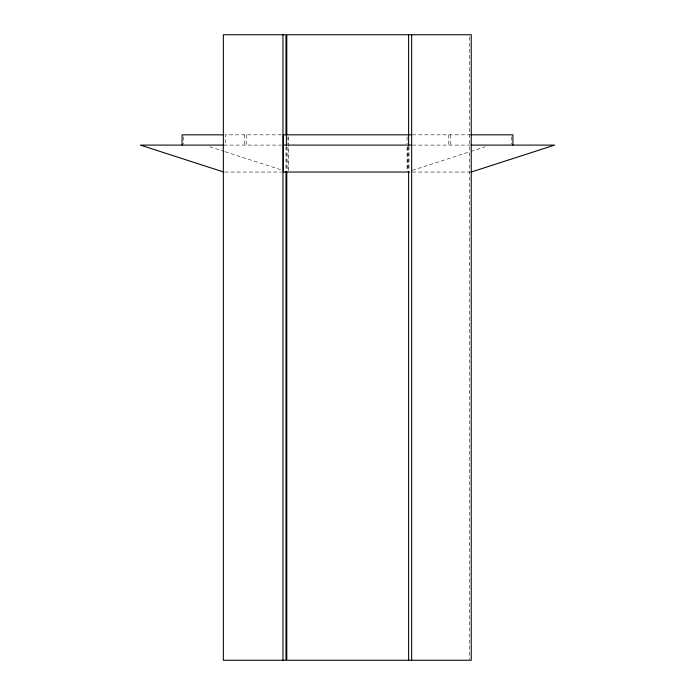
<?xml version="1.0" encoding="UTF-8"?>
<svg xmlns="http://www.w3.org/2000/svg" width="695" height="695" viewBox="0 0 695 695"><rect width="100%" height="100%" fill="white"/><g stroke="black" fill="none" stroke-linecap="round" stroke-linejoin="round"><path stroke-width="0.52" stroke-dasharray="3.48 2.61" d="M412.239 170.379L469.855 151.745M470.889 151.414L485.292 146.758M281.492 134.83L225.267 134.83L225.267 145.099M412.439 134.83L469.733 134.83M223.755 145.099L281.492 145.099M412.439 145.099L470.176 145.099M224.824 172.039L281.492 172.039M412.439 172.039L470.176 172.039M209.708 146.758L224.111 151.414M225.145 151.745L281.736 170.04M511.398 136.88L511.398 144.065M469.733 36.922L469.733 659.164M450.282 134.83L450.282 145.099M448.761 134.83L448.761 145.099M409.007 146.602L409.007 171.578M408.617 146.602L408.617 171.578M407.487 146.602L407.487 171.578M407.096 136.88L407.096 144.065M407.096 147.253L407.096 170.961M288.303 136.828L288.303 171.578M287.904 136.88L287.904 144.065M287.904 147.253L287.904 170.961M286.783 146.602L286.783 171.578M285.993 146.602L285.993 171.578M246.239 134.83L246.239 145.099M244.718 134.83L244.718 145.099M183.602 136.88L183.602 144.065"/><path stroke-width="1.04" d="M471.245 172.039L554.584 145.099L471.245 145.099M223.755 134.83L182.081 134.83L182.081 145.099M411.657 134.83L283.343 134.83L283.343 172.039L409.494 172.039M470.802 134.83L512.919 134.83L512.919 145.099M223.755 145.099L140.416 145.099L223.755 172.039M283.343 145.099L411.657 145.099M411.657 34.75L411.657 660.25M408.617 34.75L408.617 145.516M408.617 171.578L408.617 660.25M286.783 134.656L286.783 34.75L471.245 34.75L471.245 660.25L286.783 660.25L286.783 171.578M286.383 134.83L286.383 145.099M285.993 134.656L285.993 34.75L223.356 34.75L223.356 660.25L285.993 660.25L285.993 171.578M282.952 34.75L282.952 660.25"/></g></svg>
